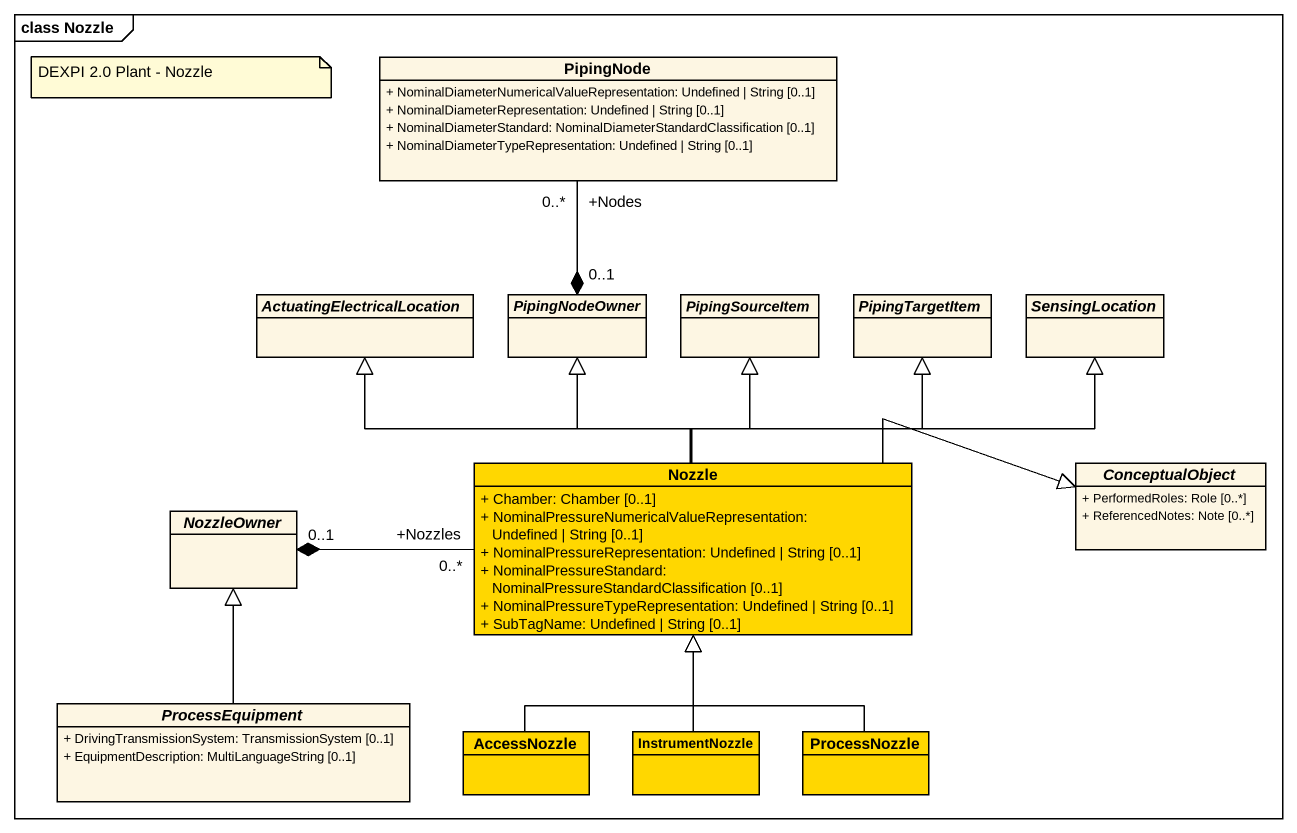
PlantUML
@startuml
mainframe class Nozzle
hide circle
hide empty members
skinparam classAttributeIconSize 0
class PipingNode {
  + NominalDiameterNumericalValueRepresentation: Undefined | String [0..1]
  + NominalDiameterRepresentation: Undefined | String [0..1]
  + NominalDiameterStandard: NominalDiameterStandardClassification [0..1]
  + NominalDiameterTypeRepresentation: Undefined | String [0..1]
}
abstract class ActuatingElectricalLocation
abstract class PipingNodeOwner
abstract class PipingSourceItem
abstract class PipingTargetItem
abstract class SensingLocation
class Nozzle #FFD700 {
  + Chamber: Chamber [0..1]
  + NominalPressureNumericalValueRepresentation: Undefined | String [0..1]
  + NominalPressureRepresentation: Undefined | String [0..1]
  + NominalPressureStandard: NominalPressureStandardClassification [0..1]
  + NominalPressureTypeRepresentation: Undefined | String [0..1]
  + SubTagName: Undefined | String [0..1]
}
abstract class ConceptualObject {
  + PerformedRoles: Role [0..*]
  + ReferencedNotes: Note [0..*]
}
abstract class NozzleOwner
abstract class ProcessEquipment {
  + DrivingTransmissionSystem: TransmissionSystem [0..1]
  + EquipmentDescription: MultiLanguageString [0..1]
}
class AccessNozzle #FFD700
class InstrumentNozzle #FFD700
class ProcessNozzle #FFD700
PipingNodeOwner "0..1" *-up- "+Nodes\n0..*" PipingNode
Nozzle -up-|> ActuatingElectricalLocation
Nozzle -up-|> PipingNodeOwner
Nozzle -up-|> PipingSourceItem
Nozzle -up-|> PipingTargetItem
Nozzle -right-|> SensingLocation
Nozzle -right-|> ConceptualObject
NozzleOwner "0..1" *-right- "+Nozzles\n0..*" Nozzle
ProcessEquipment -up-|> NozzleOwner
AccessNozzle -up-|> Nozzle
InstrumentNozzle -up-|> Nozzle
ProcessNozzle -up-|> Nozzle
note as N1
  DEXPI 2.0 Plant - Nozzle
end note
@enduml
